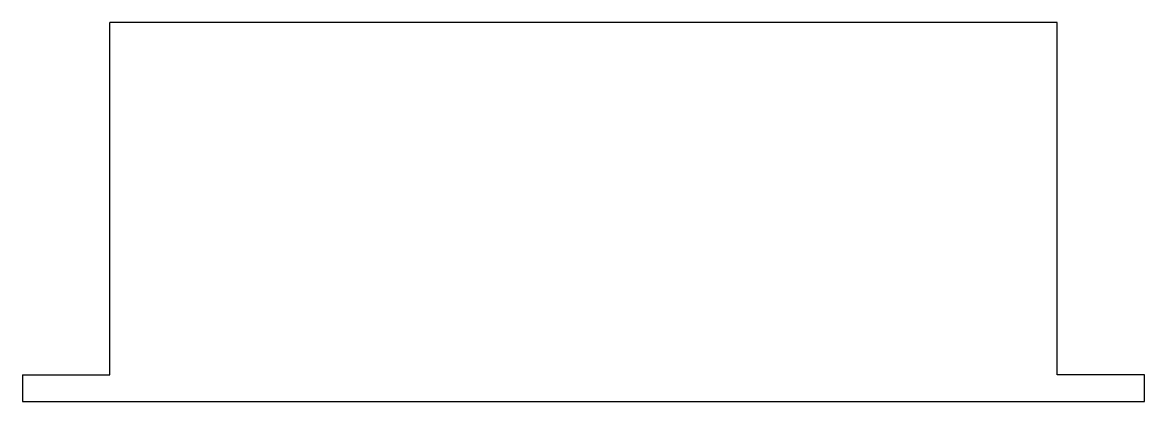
# Model space of a CAD drawing. Extents: x -144 to 151, y -32 to 68.
import ezdxf

# ---------------------------------------------------------------- set-up
doc = ezdxf.new("R2010")
doc.units = 0
doc.layers.get('0').update_dxf_attribs({"linetype": 'CONTINUOUS'})

msp = doc.modelspace()

# ---------------------------------------------------------------- linework, layer by layer
for p, q in [((128.22, 68.08), (-120.58, 68.08)), ((-120.58, -24.52), (-120.58, 68.08)), ((128.22, -24.52), (128.22, 68.08)), ((-143.58, -24.52), (-143.58, -31.52)), ((-143.58, -24.52), (-120.58, -24.52)), ((151.22, -24.52), (128.22, -24.52)), ((151.22, -31.52), (151.22, -24.52)), ((-143.58, -31.52), (151.22, -31.52))]:
    msp.add_line(p, q)

doc.saveas('drawing.dxf')
